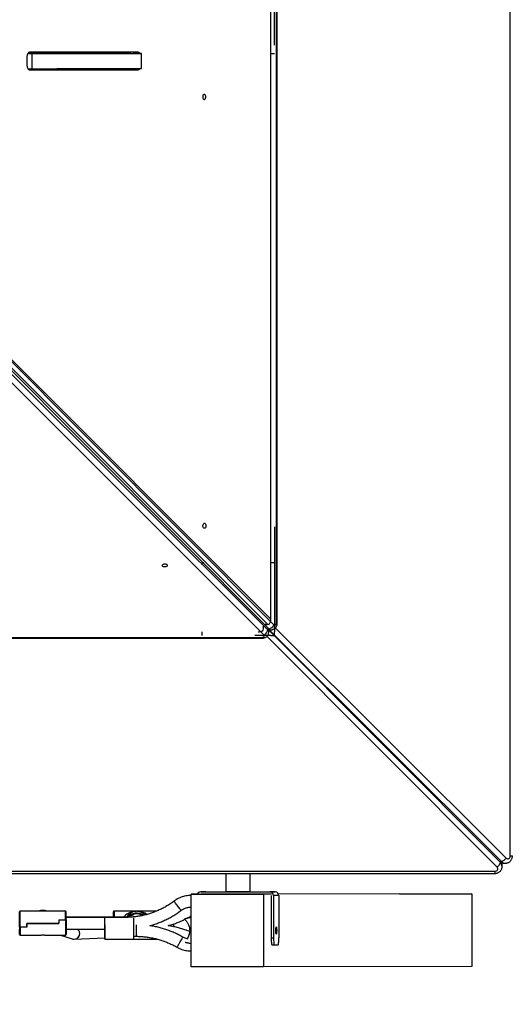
# Model space of a CAD drawing. Header units: millimetres. Extents: x -10881 to 8954, y -8695 to 5624.
# Drawn here: x -4415 to -3737, y -823 to 523 of the extents above; entities that cross this region are included whole.
import ezdxf

# ---------------------------------------------------------------- set-up
doc = ezdxf.new("R2010")
doc.units = ezdxf.units.MM
for name, color, linetype in [('DIKOM_ОБЪЕКТ', 7, 'Continuous'), ('DIKOM_РАЗМЕР_ЗОНА', 7, 'Continuous'), ('DIKOM_РАЗМЕР_ОБЪЕКТА', 7, 'Continuous')]:
    doc.layers.add(name, color=color, linetype=linetype)
doc.styles.add('style1', font='arial.ttf', dxfattribs={"width": 0.8})
doc.dimstyles.new('1-50', dxfattribs={"dimtxt": 300, "dimasz": 200, "dimexe": 100, "dimexo": 0, "dimgap": 100, "dimtad": 1, "dimtxsty": 'style1', "dimcen": 200, "dimclrd": 7, "dimclre": 7, "dimclrt": 7, "dimadec": 1, "dimazin": 2, "dimtfac": 1, "dimtmove": 0, "dimatfit": 2, "dimfxl": 0, "dimlwd": 25, "dimlwe": 18, "dimarcsym": 0})

# ---------------------------------------------------------------- blocks, each defined once
blk = doc.blocks.new('*D9')
at = {"layer": 'Defpoints', "color": 0, "transparency": 16777216}
for p in [(-9534, 4149), (-6877.1, 4149), (-2715.7, -5051.1)]:
    blk.add_point(p, dxfattribs=at)
at = {"layer": 'DIKOM_РАЗМЕР_ОБЪЕКТА', "color": 7, "lineweight": 18, "transparency": 16777216}
for p, q in [((-6877.1, 4149), (-9634, 4149)), ((-2715.7, -5051.1), (-9634, -5051.1))]:
    blk.add_line(p, q, dxfattribs=at)
at = {"layer": 'DIKOM_РАЗМЕР_ОБЪЕКТА', "color": 7, "lineweight": 25, "transparency": 16777216}
blk.add_line((-9534, -4851.1), (-9534, 3949), dxfattribs=at)
at = {"layer": 'DIKOM_РАЗМЕР_ОБЪЕКТА', "color": 7, "transparency": 16777216}
for points in [[(-9567.3, 3949), (-9500.7, 3949), (-9534, 4149)], [(-9567.3, -4851.1), (-9500.7, -4851.1), (-9534, -5051.1)]]:
    blk.add_solid(points, dxfattribs=at)
at = {"layer": 'DIKOM_РАЗМЕР_ОБЪЕКТА', "color": 7, "transparency": 16777216, "insert": (-9787.2, -451.1), "char_height": 300, "attachment_point": 5, "rotation": 90, "style": 'style1'}
blk.add_mtext('9200', dxfattribs=at)
blk = doc.blocks.new('*D10')
at = {"layer": 'Defpoints', "color": 0, "transparency": 16777216}
for p in [(-7152.7, 2730.8), (7385.2, 911.3), (7385.2, -7693.8)]:
    blk.add_point(p, dxfattribs=at)
at = {"layer": 'DIKOM_РАЗМЕР_ОБЪЕКТА', "color": 7, "lineweight": 18, "transparency": 16777216}
for p, q in [((-7152.7, 2730.8), (-7152.7, -7793.8)), ((7385.2, 911.3), (7385.2, -7793.8))]:
    blk.add_line(p, q, dxfattribs=at)
at = {"layer": 'DIKOM_РАЗМЕР_ОБЪЕКТА', "color": 7, "lineweight": 25, "transparency": 16777216}
blk.add_line((-6952.7, -7693.8), (7185.2, -7693.8), dxfattribs=at)
at = {"layer": 'DIKOM_РАЗМЕР_ОБЪЕКТА', "color": 7, "transparency": 16777216}
for points in [[(-6952.7, -7660.4), (-6952.7, -7727.1), (-7152.7, -7693.8)], [(7185.2, -7660.4), (7185.2, -7727.1), (7385.2, -7693.8)]]:
    blk.add_solid(points, dxfattribs=at)
at = {"layer": 'DIKOM_РАЗМЕР_ОБЪЕКТА', "color": 7, "transparency": 16777216, "insert": (116.2, -7440.6), "char_height": 300, "attachment_point": 5, "style": 'style1'}
blk.add_mtext('14500', dxfattribs=at)
blk = doc.blocks.new('*D11')
at = {"layer": 'Defpoints', "color": 0, "transparency": 16777216}
for p in [(-7028.4, 5624.1), (-10431.3, -7165.9), (-2784.8, -7165.9)]:
    blk.add_point(p, dxfattribs=at)
at = {"layer": 'DIKOM_РАЗМЕР_ЗОНА', "color": 7, "lineweight": 18, "transparency": 16777216}
for p, q in [((-7028.4, 5624.1), (-10531.3, 5624.1)), ((-2784.8, -7165.9), (-10531.3, -7165.9))]:
    blk.add_line(p, q, dxfattribs=at)
at = {"layer": 'DIKOM_РАЗМЕР_ЗОНА', "color": 7, "lineweight": 25, "transparency": 16777216}
blk.add_line((-10431.3, 5424.1), (-10431.3, -6965.9), dxfattribs=at)
at = {"layer": 'DIKOM_РАЗМЕР_ЗОНА', "color": 7, "transparency": 16777216}
for points in [[(-10464.6, 5424.1), (-10397.9, 5424.1), (-10431.3, 5624.1)], [(-10464.6, -6965.9), (-10397.9, -6965.9), (-10431.3, -7165.9)]]:
    blk.add_solid(points, dxfattribs=at)
at = {"layer": 'DIKOM_РАЗМЕР_ЗОНА', "color": 7, "transparency": 16777216, "insert": (-10684.4, -770.9), "char_height": 300, "attachment_point": 5, "rotation": 90, "style": 'style1'}
blk.add_mtext('12800', dxfattribs=at)
blk = doc.blocks.new('*D12')
at = {"layer": 'Defpoints', "color": 0, "transparency": 16777216}
for p in [(-9113.3, 3014), (8954.2, 2756.5), (8954.2, -8594.5)]:
    blk.add_point(p, dxfattribs=at)
at = {"layer": 'DIKOM_РАЗМЕР_ЗОНА', "color": 7, "lineweight": 18, "transparency": 16777216}
for p, q in [((-9113.3, 3014), (-9113.3, -8694.5)), ((8954.2, 2756.5), (8954.2, -8694.5))]:
    blk.add_line(p, q, dxfattribs=at)
at = {"layer": 'DIKOM_РАЗМЕР_ЗОНА', "color": 7, "lineweight": 25, "transparency": 16777216}
blk.add_line((-8913.3, -8594.5), (8754.2, -8594.5), dxfattribs=at)
at = {"layer": 'DIKOM_РАЗМЕР_ЗОНА', "color": 7, "transparency": 16777216}
for points in [[(-8913.3, -8561.2), (-8913.3, -8627.8), (-9113.3, -8594.5)], [(8754.2, -8561.2), (8754.2, -8627.8), (8954.2, -8594.5)]]:
    blk.add_solid(points, dxfattribs=at)
at = {"layer": 'DIKOM_РАЗМЕР_ЗОНА', "color": 7, "transparency": 16777216, "insert": (-79.6, -8341.3), "char_height": 300, "attachment_point": 5, "style": 'style1'}
blk.add_mtext('18000', dxfattribs=at)

msp = doc.modelspace()

# ---------------------------------------------------------------- linework, layer by layer
at = {"layer": 'DIKOM_ОБЪЕКТ', "color": 7, "linetype": 'Continuous', "lineweight": 15}
for p, q in [((-3740.157, -626.685), (-3740.157, 1679.631)), ((-4069.34, -301.248), (-4069.34, 1353.817)), ((-4061.627, -305.851), (-4061.627, 1358.739)), ((-4060.419, -305.851), (-4060.419, 1358.739)), ((-4064.409, 487.554), (-4064.409, 565.014)), ((-4905.955, 514.585), (-4073.66, -316.143)), ((-4071.933, -314.416), (-4902.82, 517.72)), ((-4896.164, 522.858), (-4065.277, -309.278)), ((-4078.799, -322.8), (-4911.094, 507.929)), ((-4073.367, -308.716), (-4883.762, 501.369)), ((-4872.295, 501.401), (-4069.34, -301.248)), ((-4404.672, 471.878), (-4404.672, 459.878)), ((-4403.449, 476.379), (-4397.67, 476.378)), ((-4261.424, 476.441), (-4403.425, 476.414)), ((-4251.811, 477.907), (-4401.061, 477.879)), ((-4397.67, 455.378), (-4397.67, 476.378)), ((-4247.216, 476.407), (-4258.824, 476.408)), ((-4247.216, 455.407), (-4247.216, 476.407)), ((-4069.34, 476.284), (-4064.409, 476.284)), ((-4403.45, 455.379), (-4397.67, 455.378)), ((-4263.79, 453.909), (-4401.186, 453.882)), ((-4401.061, 453.879), (-4251.811, 453.907)), ((-4263.79, 453.909), (-4251.811, 453.907)), ((-4064.409, -174.633), (-4064.409, -296.568)), ((-4164.409, -223.716), (-4164.409, -226.695)), ((-4161.431, -223.716), (-4164.409, -223.716)), ((-4064.409, -223.716), (-4069.34, -223.716)), ((-4073.367, -308.716), (-4075.381, -308.716)), ((-4064.409, -296.568), (-4064.409, -318.716)), ((-4164.409, -318.785), (-4164.409, -323.716)), ((-4079.409, -314.757), (-4079.409, -312.744)), ((-4073.66, -316.143), (-4073.66, -314.416)), ((-4073.66, -314.416), (-4071.933, -314.416)), ((-4072.279, -316.231), (-3753.78, -635.755)), ((-4072.225, -319.25), (-4072.225, -316.854)), ((-3752.28, -634.255), (-4071.823, -315.789)), ((-4071.223, -315.851), (-4068.827, -315.851)), ((-4064.409, -323.716), (-4064.409, -318.716)), ((-4063.263, -313.405), (-3745.885, -629.714)), ((-5746.815, -326.449), (-4082.225, -326.449)), ((-5746.815, -327.657), (-4082.225, -327.657)), ((-4069.409, -323.716), (-4091.556, -323.716)), ((-4082.225, -326.449), (-4082.225, -327.657)), ((-3758.322, -642.151), (-4074.652, -324.802)), ((-4069.409, -323.716), (-4064.409, -323.716)), ((-3753.78, -634.255), (-3752.28, -634.255)), ((-3753.78, -635.755), (-3753.78, -634.255)), ((-3751.35, -641.413), (-3751.35, -639.913)), ((-3748.124, -636.684), (-3746.624, -636.685)), ((-6067.666, -647.878), (-3761.35, -647.878)), ((-6067.666, -650.877), (-3761.35, -650.877)), ((-4131.363, -650.877), (-4131.363, -676.292)), ((-4097.663, -676.292), (-4097.663, -650.877)), ((-4167.796, -679.295), (-4178.699, -679.308)), ((-4178.699, -679.308), (-4079.445, -679.31)), ((-4178.699, -779.308), (-4178.699, -679.308)), ((-4158.499, -676.287), (-4165.811, -676.295)), ((-4165.811, -676.295), (-4070.527, -676.297)), ((-4070.527, -679.297), (-4165.811, -679.295)), ((-4158.499, -676.287), (-4131.363, -676.287)), ((-4097.663, -676.288), (-4063.215, -676.289)), ((-4068.542, -679.297), (-4079.445, -679.31)), ((-4079.445, -679.31), (-4079.445, -779.31)), ((-4063.215, -676.289), (-4070.527, -676.297)), ((-4068.542, -739.297), (-4068.542, -681.297)), ((-4058.252, -681.289), (-4065.564, -681.297)), ((-4065.564, -681.297), (-4065.564, -739.297)), ((-3892.313, -678.972), (-4058.721, -679.167)), ((-3793.059, -678.974), (-4058.668, -679.286)), ((-4058.252, -681.289), (-4058.252, -739.289)), ((-3892.313, -678.972), (-3793.059, -678.974)), ((-3793.059, -678.974), (-3793.059, -778.974)), ((-4383.347, -702.777), (-4413.829, -702.777)), ((-4351.829, -702.777), (-4382.312, -702.777)), ((-4285.89, -711.018), (-4350.829, -711.018)), ((-4263.219, -711.061), (-4350.829, -711.061)), ((-4263.953, -711.104), (-4350.829, -711.104)), ((-4264.687, -711.148), (-4350.829, -711.148)), ((-4265.421, -711.191), (-4350.829, -711.191)), ((-4272.798, -711.234), (-4350.829, -711.234)), ((-4297.798, -711.277), (-4350.829, -711.277)), ((-4266.765, -711.244), (-4297.798, -711.244)), ((-4257.732, -702.518), (-4284.89, -702.518)), ((-4265.583, -711.2), (-4272.798, -711.2)), ((-4272.798, -711.244), (-4272.798, -711.234)), ((-4258.081, -707.699), (-4266.416, -711.061)), ((-4257.063, -702.865), (-4256.326, -702.907)), ((-4251.455, -702.907), (-4250.717, -702.865)), ((-4226.135, -702.518), (-4250.055, -702.518)), ((-4178.699, -711.532), (-4179.95, -711.714)), ((-4178.699, -711.553), (-4179.95, -711.736)), ((-4414.829, -724.53), (-4414.829, -724.476)), ((-4404.829, -724.577), (-4414.829, -724.577)), ((-4414.829, -724.577), (-4414.829, -724.629)), ((-4404.929, -724.555), (-4413.829, -724.555)), ((-4404.829, -724.654), (-4413.829, -724.654)), ((-4360.829, -719.674), (-4404.929, -719.674)), ((-4404.829, -719.674), (-4360.729, -719.674)), ((-4404.829, -719.674), (-4404.829, -720.928)), ((-4404.829, -720.928), (-4404.829, -724.577)), ((-4404.829, -724.577), (-4404.829, -724.654)), ((-4360.829, -714.657), (-4351.829, -714.657)), ((-4360.829, -719.542), (-4360.829, -718.175)), ((-4360.829, -719.542), (-4360.729, -719.542)), ((-4360.829, -719.578), (-4360.729, -719.578)), ((-4360.729, -714.758), (-4360.729, -714.679)), ((-4360.729, -714.758), (-4351.829, -714.758)), ((-4360.729, -719.542), (-4360.729, -719.578)), ((-4360.729, -719.578), (-4360.729, -719.542)), ((-4360.729, -719.674), (-4360.729, -719.578)), ((-4350.829, -714.679), (-4350.829, -714.58)), ((-4350.829, -714.732), (-4350.829, -714.679)), ((-4413.829, -735.777), (-4386.763, -735.777)), ((-4378.87, -735.777), (-4351.829, -735.777)), ((-4358.761, -735.777), (-4342.377, -740.876)), ((-4350.829, -727.277), (-4297.798, -727.277)), ((-4339.569, -741.24), (-4297.798, -739.403)), ((-4257.797, -737.277), (-4254.346, -737.277)), ((-4068.542, -739.297), (-4065.564, -739.297)), ((-4339.788, -741.247), (-4339.569, -741.24)), ((-4297.798, -741.244), (-4257.797, -741.244)), ((-4257.797, -741.2), (-4232.798, -741.2)), ((-4232.798, -741.157), (-4225.272, -741.157)), ((-4179.95, -746.803), (-4178.699, -746.987)), ((-4179.95, -746.824), (-4178.699, -747.009)), ((-4064.345, -749.296), (-4067.323, -749.296)), ((-4059.471, -749.29), (-4064.345, -749.296)), ((-4079.445, -779.31), (-4178.699, -779.308)), ((-3793.059, -778.974), (-4079.445, -779.31))]:
    msp.add_line(p, q, dxfattribs=at)
at = {"layer": 'DIKOM_ОБЪЕКТ', "color": 7, "linetype": 'Continuous', "lineweight": 15, "flags": 128}
for points in [[(-4401.061, 477.879), (-4401.766, 477.763), (-4402.443, 477.422), (-4403.067, 476.867), (-4403.615, 476.121), (-4404.064, 475.212), (-4404.397, 474.174), (-4404.603, 473.049), (-4404.672, 471.878)], [(-4397.67, 476.378), (-4388.937, 476.379), (-4380.364, 476.38), (-4371.963, 476.38), (-4363.744, 476.381), (-4355.72, 476.382), (-4347.901, 476.383), (-4340.299, 476.383), (-4332.923, 476.384), (-4325.784, 476.385), (-4318.892, 476.386), (-4312.256, 476.387), (-4305.886, 476.388), (-4299.79, 476.389), (-4293.977, 476.39), (-4288.454, 476.392), (-4283.231, 476.393), (-4278.312, 476.394), (-4273.706, 476.395), (-4269.419, 476.396), (-4265.457, 476.398), (-4261.825, 476.399), (-4258.528, 476.4), (-4255.571, 476.402), (-4252.958, 476.403), (-4250.692, 476.404), (-4248.777, 476.406), (-4247.216, 476.407)], [(-4261.402, 476.409), (-4262.265, 476.409), (-4263.24, 476.409), (-4263.951, 476.409), (-4264.333, 476.409), (-4264.348, 476.409), (-4263.998, 476.409), (-4263.313, 476.408), (-4262.357, 476.408), (-4261.219, 476.408), (-4260.004, 476.408), (-4258.824, 476.408), (-4258.824, 476.408)], [(-4404.672, 459.878), (-4404.603, 458.708), (-4404.397, 457.582), (-4404.064, 456.545), (-4403.615, 455.636), (-4403.067, 454.89), (-4402.443, 454.335), (-4401.766, 453.994), (-4401.061, 453.879)], [(-4397.67, 455.378), (-4388.937, 455.379), (-4380.364, 455.38), (-4371.963, 455.38), (-4363.744, 455.381), (-4355.72, 455.382), (-4347.901, 455.383), (-4340.299, 455.383), (-4332.923, 455.384), (-4325.784, 455.385), (-4318.892, 455.386), (-4312.256, 455.387), (-4305.886, 455.388), (-4299.79, 455.389), (-4293.977, 455.39), (-4288.454, 455.392), (-4283.231, 455.393), (-4278.312, 455.394), (-4273.706, 455.395), (-4269.419, 455.396), (-4265.457, 455.398), (-4261.825, 455.399), (-4258.528, 455.4), (-4255.571, 455.402), (-4252.958, 455.403), (-4250.692, 455.404), (-4248.777, 455.406), (-4247.216, 455.407)], [(-4160.936, 419.925), (-4161.62, 419.735), (-4162.23, 419.187), (-4162.7, 418.339), (-4162.978, 417.284), (-4163.035, 416.135), (-4162.865, 415.018), (-4162.486, 414.054), (-4161.939, 413.346), (-4161.283, 412.972), (-4160.589, 412.973), (-4159.934, 413.347), (-4159.386, 414.055), (-4159.007, 415.019), (-4158.837, 416.136), (-4158.894, 417.284), (-4159.173, 418.339), (-4159.642, 419.187), (-4160.252, 419.735), (-4160.936, 419.925)], [(-4160.601, -176.442), (-4161.285, -176.253), (-4161.895, -175.705), (-4162.364, -174.857), (-4162.643, -173.802), (-4162.7, -172.654), (-4162.53, -171.537), (-4162.151, -170.572), (-4161.604, -169.864), (-4160.948, -169.49), (-4160.254, -169.49), (-4159.599, -169.864), (-4159.051, -170.572), (-4158.672, -171.536), (-4158.502, -172.653), (-4158.559, -173.801), (-4158.838, -174.856), (-4159.307, -175.704), (-4159.917, -176.253), (-4160.601, -176.442)], [(-4218.652, -227.494), (-4218.463, -226.81), (-4217.914, -226.2), (-4217.067, -225.731), (-4216.012, -225.452), (-4214.863, -225.395), (-4213.747, -225.565), (-4212.782, -225.944), (-4212.074, -226.491), (-4211.7, -227.147), (-4211.7, -227.84), (-4212.074, -228.496), (-4212.782, -229.043), (-4213.747, -229.422), (-4214.863, -229.592), (-4216.012, -229.535), (-4217.067, -229.257), (-4217.914, -228.787), (-4218.463, -228.177), (-4218.652, -227.494)], [(-4065.277, -309.278), (-4064.695, -309.698), (-4064.068, -309.851), (-4063.438, -309.727), (-4062.85, -309.334), (-4062.344, -308.7), (-4061.955, -307.868), (-4061.71, -306.896), (-4061.627, -305.851)], [(-4060.419, -305.851), (-4060.428, -305.851), (-4060.61, -305.851), (-4061.014, -305.851), (-4061.627, -305.851)], [(-4082.225, -326.449), (-4081.18, -326.366), (-4080.208, -326.121), (-4079.376, -325.732), (-4078.742, -325.226), (-4078.349, -324.638), (-4078.225, -324.008), (-4078.378, -323.381), (-4078.799, -322.8)], [(-4072.225, -316.854), (-4072.35, -315.905), (-4072.414, -315.687)], [(-4072.352, -315.673), (-4072.17, -315.726), (-4071.223, -315.851)], [(-3745.885, -629.714), (-3745.055, -630.327), (-3744.109, -630.646), (-3743.124, -630.644), (-3742.179, -630.322), (-3741.351, -629.706), (-3740.706, -628.846), (-3740.297, -627.811), (-3740.157, -626.685)], [(-3740.157, -626.685), (-3739.201, -626.685), (-3738.397, -626.685), (-3737.776, -626.685), (-3737.362, -626.685), (-3737.17, -626.685), (-3737.157, -626.684)], [(-3761.35, -647.878), (-3760.224, -647.738), (-3759.189, -647.329), (-3758.329, -646.684), (-3757.713, -645.856), (-3757.391, -644.911), (-3757.39, -643.926), (-3757.709, -642.981), (-3758.322, -642.151)], [(-3761.35, -647.878), (-3761.35, -648.834), (-3761.35, -649.638), (-3761.35, -650.259), (-3761.35, -650.673), (-3761.35, -650.864), (-3761.35, -650.877)], [(-4097.663, -676.292), (-4097.842, -676.292), (-4098.377, -676.293), (-4099.256, -676.293), (-4100.46, -676.293), (-4101.963, -676.294), (-4103.734, -676.294), (-4105.735, -676.294), (-4107.923, -676.294), (-4110.251, -676.294), (-4112.67, -676.294), (-4115.128, -676.294), (-4117.573, -676.294), (-4119.953, -676.294), (-4122.217, -676.294), (-4124.317, -676.294), (-4126.208, -676.294), (-4127.85, -676.293), (-4129.207, -676.293), (-4130.251, -676.293), (-4130.96, -676.293), (-4131.318, -676.292), (-4131.363, -676.292)], [(-4192.713, -701.677), (-4192.825, -701.528), (-4193.157, -701.086), (-4193.692, -700.373), (-4194.406, -699.421), (-4195.265, -698.276), (-4196.229, -696.991), (-4197.253, -695.625), (-4198.29, -694.243), (-4199.29, -692.909), (-4200.207, -691.687), (-4200.998, -690.632), (-4201.626, -689.794), (-4202.062, -689.213), (-4202.285, -688.915), (-4202.313, -688.877)], [(-4414.829, -724.53), (-4414.829, -722.27), (-4414.829, -719.942), (-4414.829, -717.599), (-4414.829, -715.294), (-4414.829, -713.081), (-4414.829, -711.009), (-4414.829, -709.126), (-4414.829, -707.476), (-4414.829, -706.095), (-4414.829, -705.016), (-4414.829, -704.264), (-4414.829, -703.854), (-4414.829, -703.798), (-4414.829, -704.096), (-4414.829, -704.741), (-4414.829, -705.718), (-4414.829, -707.006), (-4414.829, -708.575), (-4414.829, -710.388), (-4414.829, -711.234)], [(-4413.829, -724.555), (-4413.829, -722.163), (-4413.829, -719.706), (-4413.829, -717.24), (-4413.829, -714.82), (-4413.829, -712.499), (-4413.829, -710.33), (-4413.829, -708.361), (-4413.829, -706.637), (-4413.829, -705.196), (-4413.829, -704.07), (-4413.829, -703.285), (-4413.829, -702.858), (-4413.829, -702.777)], [(-4351.829, -714.657), (-4351.829, -712.363), (-4351.829, -710.221), (-4351.829, -708.279), (-4351.829, -706.58), (-4351.829, -705.16), (-4351.829, -704.051), (-4351.829, -703.278), (-4351.829, -702.857), (-4351.829, -702.777)], [(-4350.829, -714.632), (-4350.829, -712.4), (-4350.829, -710.335), (-4350.829, -708.484), (-4350.829, -706.893), (-4350.829, -705.601), (-4350.829, -704.637), (-4350.829, -704.026), (-4350.829, -703.782), (-4350.829, -703.777)], [(-4297.798, -741.244), (-4297.797, -741.068), (-4297.797, -740.545), (-4297.797, -739.687), (-4297.797, -738.514), (-4297.797, -737.053), (-4297.797, -735.339), (-4297.797, -733.411), (-4297.797, -731.316), (-4297.797, -729.102), (-4297.797, -726.82), (-4297.797, -724.525), (-4297.797, -722.271), (-4297.797, -720.11), (-4297.797, -718.092), (-4297.797, -716.265), (-4297.797, -714.673), (-4297.797, -713.351), (-4297.797, -712.332), (-4297.797, -711.639), (-4297.798, -711.288), (-4297.798, -711.277)], [(-4285.89, -711.018), (-4285.89, -709.076), (-4285.89, -707.356), (-4285.89, -705.917), (-4285.89, -704.794), (-4285.89, -704.012), (-4285.89, -703.592), (-4285.89, -703.543), (-4285.89, -703.867), (-4285.89, -704.555), (-4285.89, -705.592), (-4285.89, -706.951), (-4285.89, -708.601), (-4285.89, -710.501), (-4285.89, -711.018)], [(-4285.89, -711.018), (-4285.89, -710.629), (-4285.89, -710.527), (-4285.89, -710.797), (-4285.89, -711.018)], [(-4284.89, -702.518), (-4284.89, -702.661), (-4284.89, -703.161), (-4284.89, -704.012), (-4284.89, -705.192), (-4284.89, -706.678), (-4284.89, -708.435), (-4284.89, -710.426), (-4284.89, -711.061)], [(-4257.797, -741.244), (-4257.797, -741.068), (-4257.797, -740.545), (-4257.797, -739.687), (-4257.797, -738.514), (-4257.797, -737.053), (-4257.797, -735.339), (-4257.797, -733.411), (-4257.797, -731.316), (-4257.797, -729.102), (-4257.797, -726.82), (-4257.797, -724.525), (-4257.797, -722.271), (-4257.797, -720.11), (-4257.797, -718.092), (-4257.797, -716.265), (-4257.797, -714.673), (-4257.797, -713.351), (-4257.797, -712.332), (-4257.797, -711.829)], [(-4414.829, -724.629), (-4414.829, -726.814), (-4414.829, -728.818), (-4414.829, -730.593), (-4414.829, -732.095), (-4414.829, -733.289), (-4414.829, -734.145), (-4414.829, -734.644), (-4414.829, -734.773), (-4414.829, -734.529), (-4414.829, -733.917), (-4414.829, -732.954), (-4414.829, -731.661), (-4414.829, -730.07), (-4414.829, -728.22), (-4414.829, -727.234)], [(-4413.829, -724.654), (-4413.829, -726.904), (-4413.829, -728.986), (-4413.829, -730.854), (-4413.829, -732.467), (-4413.829, -733.789), (-4413.829, -734.792), (-4413.829, -735.452), (-4413.829, -735.756), (-4413.829, -735.777)], [(-4404.929, -724.555), (-4404.929, -723.962), (-4404.929, -723.363), (-4404.929, -722.757), (-4404.929, -722.147), (-4404.929, -721.533), (-4404.929, -720.915), (-4404.929, -720.295), (-4404.929, -719.674)], [(-4404.829, -720.928), (-4404.829, -720.758), (-4404.829, -720.586), (-4404.829, -720.415), (-4404.829, -720.243), (-4404.829, -720.071), (-4404.829, -719.899), (-4404.829, -719.726), (-4404.829, -719.554)], [(-4404.829, -724.654), (-4404.829, -724.05), (-4404.829, -723.439), (-4404.829, -722.821), (-4404.829, -722.199), (-4404.829, -721.572), (-4404.829, -720.941), (-4404.829, -720.309), (-4404.829, -719.674)], [(-4360.829, -714.657), (-4360.829, -715.27), (-4360.829, -715.889), (-4360.829, -716.512), (-4360.829, -717.14), (-4360.829, -717.771), (-4360.829, -718.405), (-4360.829, -719.039), (-4360.829, -719.674)], [(-4360.729, -714.758), (-4360.729, -715.359), (-4360.729, -715.966), (-4360.729, -716.577), (-4360.729, -717.192), (-4360.729, -717.81), (-4360.729, -718.431), (-4360.729, -719.052), (-4360.729, -719.674)], [(-4351.829, -714.758), (-4351.829, -717.176), (-4351.829, -719.642), (-4351.829, -722.1), (-4351.829, -724.494), (-4351.829, -726.771), (-4351.829, -728.881), (-4351.829, -730.776), (-4351.829, -732.413), (-4351.829, -733.756), (-4351.829, -734.775), (-4351.829, -735.446), (-4351.829, -735.756), (-4351.829, -735.777)], [(-4350.829, -714.732), (-4350.829, -717.019), (-4350.829, -719.358), (-4350.829, -721.695), (-4350.829, -723.976), (-4350.829, -726.15), (-4350.829, -728.167), (-4350.829, -729.98), (-4350.829, -731.548), (-4350.829, -732.836), (-4350.829, -733.814), (-4350.829, -734.459), (-4350.829, -734.757), (-4350.829, -734.777)], [(-4297.798, -721.277), (-4297.798, -721.465), (-4297.797, -722.017), (-4297.797, -722.909), (-4297.797, -724.099), (-4297.797, -725.531), (-4297.797, -727.138), (-4297.797, -728.845), (-4297.797, -730.573), (-4297.797, -732.239), (-4297.797, -733.768), (-4297.797, -735.086), (-4297.797, -736.133), (-4297.797, -736.859), (-4297.798, -737.231), (-4297.798, -737.23), (-4297.798, -736.858), (-4297.798, -736.132), (-4297.798, -735.084), (-4297.798, -733.766), (-4297.798, -732.237), (-4297.798, -730.57), (-4297.798, -728.843), (-4297.798, -727.234)], [(-4254.346, -721.277), (-4254.346, -721.465), (-4254.346, -722.017), (-4254.346, -722.909), (-4254.346, -724.099), (-4254.346, -725.531), (-4254.346, -727.138), (-4254.346, -728.845), (-4254.346, -730.573), (-4254.346, -732.239), (-4254.346, -733.768), (-4254.346, -735.086), (-4254.346, -736.133), (-4254.346, -736.859), (-4254.346, -737.231), (-4254.346, -737.277)], [(-4232.798, -723.128), (-4232.798, -722.228), (-4232.798, -721.84)], [(-4202.799, -724.026), (-4202.799, -722.184), (-4202.799, -720.155)], [(-4061.908, -724.293), (-4061.744, -724.478), (-4061.591, -725.02), (-4061.463, -725.88), (-4061.367, -726.992), (-4061.311, -728.275), (-4061.3, -729.633), (-4061.334, -730.967), (-4061.41, -732.176), (-4061.523, -733.171), (-4061.665, -733.879), (-4061.825, -734.246), (-4061.991, -734.246), (-4062.151, -733.879), (-4062.292, -733.172), (-4062.406, -732.177), (-4062.482, -730.968), (-4062.516, -729.635), (-4062.505, -728.276), (-4062.449, -726.993), (-4062.353, -725.881), (-4062.225, -725.021), (-4062.072, -724.479), (-4061.908, -724.293)], [(-4297.798, -727.234), (-4297.798, -729.097), (-4297.798, -731.312), (-4297.798, -733.407), (-4297.798, -735.335), (-4297.798, -737.05), (-4297.798, -738.511), (-4297.798, -739.685), (-4297.798, -740.544), (-4297.798, -741.067), (-4297.798, -741.244)], [(-4232.798, -741.2), (-4232.798, -741.025), (-4232.798, -740.502), (-4232.798, -739.644), (-4232.798, -739.544)], [(-4190.489, -738.344), (-4190.582, -738.506), (-4190.858, -738.985), (-4191.303, -739.758), (-4191.896, -740.79), (-4192.61, -742.031), (-4193.412, -743.424), (-4194.264, -744.903), (-4195.125, -746.4), (-4195.957, -747.845), (-4196.72, -749.169), (-4197.377, -750.312), (-4197.9, -751.219), (-4198.262, -751.848), (-4198.448, -752.17), (-4198.471, -752.211)], [(-4067.323, -749.296), (-4067.561, -749.104), (-4067.789, -748.535), (-4068, -747.611), (-4068.185, -746.368), (-4068.336, -744.853), (-4068.449, -743.124), (-4068.518, -741.248), (-4068.542, -739.297)], [(-4065.564, -739.297), (-4065.54, -741.248), (-4065.471, -743.124), (-4065.359, -744.853), (-4065.207, -746.368), (-4065.022, -747.611), (-4064.812, -748.535), (-4064.583, -749.104), (-4064.345, -749.296)], [(-4059.471, -749.29), (-4059.233, -749.098), (-4059.004, -748.528), (-4058.794, -747.604), (-4058.609, -746.36), (-4058.457, -744.845), (-4058.345, -743.116), (-4058.275, -741.24), (-4058.252, -739.289)], [(-4342.377, -740.876), (-4341.602, -741.075), (-4339.884, -741.234)]]:
    msp.add_lwpolyline(points, dxfattribs=at)
at = {"layer": 'DIKOM_ОБЪЕКТ', "color": 7, "linetype": 'Continuous', "lineweight": 15}
for centre, radius, start, end in [((-4264.064, 474.841), 3.09, 30.477818, 82.582511), ((-4252.053, 474.87), 3.047, 30.299499, 85.444875), ((-4264.033, 456.947), 3.048, 274.579338, 329.702597), ((-4252.054, 456.945), 3.047, 274.574053, 329.65055), ((-4072.612, -306.656), 7.79, 275.003429, 340.331616), ((-4081.421, -315.464), 7.791, 289.669945, 354.994606), ((-4076.619, -319.396), 4.397, 2.001563, 47.711889), ((-4068.684, -311.462), 4.391, 222.283109, 268.4235), ((-3754.789, -623.949), 10.607, 283.680005, 327.079663), ((-3764.088, -633.245), 10.61, 302.923385, 346.315369), ((-3748.034, -628.677), 8.007, 224.148566, 269.360883), ((-3759.356, -640.001), 8.007, 0.626523, 45.85735), ((-3759.354, -641.499), 8.004, 0.299604, 45.862049), ((-3746.537, -628.682), 8.003, 224.141422, 269.859664), ((-4165.802, -681.258), 4.962, 90.108926, 156.743245), ((-4070.545, -681.279), 4.982, 359.786655, 89.783691), ((-4063.233, -681.27), 4.982, 359.786655, 89.783691), ((-4382.83, -718.072), 16.504, 67.924886, 112.075114), ((-4253.89, -721.957), 16.518, 55.680057, 138.40884), ((-4253.89, -722.014), 15.52, 59.162257, 128.944328), ((-4340.029, -733.228), 8.008, 271.034772, 48.458136), ((-4339.942, -733.246), 8.003, 272.674564, 48.703693)]:
    msp.add_arc(centre, radius, start, end, dxfattribs=at)
for centre, major_axis, ratio, start_param, end_param in [((-4075.381, -301.248), (0, 7.467), 0.53937887, 2.64709997, 3.14159265), ((-4073.367, -301.248), (0, 7.467), 0.53937887, 3.14159265, 4.71238898), ((-4086.876, -314.757), (7.467, 0), 0.53937887, 4.71238898, 6.28318531), ((-4086.876, -312.744), (7.467, 0), 0.53937887, 0, 0.49449269), ((-4382.829, -719.277), (-11.812, 11.887), 0.96914037, 5.48527428, 5.53670521), ((-4382.829, -719.277), (21.487, -0.963), 0.7665839, 1.60513961, 1.62919458), ((-4382.829, -719.277), (11.811, 11.889), 0.96914018, 0.74635658, 0.79778752), ((-4382.829, -719.277), (21.487, 0.963), 0.76658737, 1.51239705, 1.53645202), ((-4253.89, -719.018), (21.43, 2.267), 0.76263418, 1.63841992, 2.50055031), ((-4253.89, -719.018), (12.008, 12.194), 0.92799248, 0.96318155, 1.80862405), ((-4253.89, -719.018), (-12.009, 12.194), 0.92799291, 5.06273812, 5.31995195), ((-4253.89, -719.018), (21.43, -2.267), 0.76263082, 0.93806617, 1.50317038), ((-4253.89, -719.018), (-12.009, 12.194), 0.92799291, 4.7085811, 5.06273812)]:
    msp.add_ellipse(centre, major_axis=major_axis, ratio=ratio, start_param=start_param, end_param=end_param, dxfattribs=at)
for points, knots in [([(-4068.785, -315.839), (-4068.315, -315.815), (-4067.349, -315.768), (-4065.955, -315.325), (-4064.657, -314.646), (-4063.51, -313.742), (-4062.519, -312.638), (-4061.691, -311.341), (-4061.043, -309.859), (-4060.603, -308.216), (-4060.434, -306.852), (-4060.422, -306.056), (-4060.419, -305.851)], [0, 0, 0, 0, 0.09779075, 0.20099574, 0.3020769, 0.40292777, 0.50552677, 0.6118267, 0.72318281, 0.83941208, 0.95860595, 1, 1, 1, 1]), ([(-4082.225, -327.657), (-4081.853, -327.647), (-4080.869, -327.621), (-4079.273, -327.35), (-4077.577, -326.794), (-4076.074, -326.004), (-4074.815, -325.046), (-4073.783, -323.92), (-4072.986, -322.655), (-4072.469, -321.281), (-4072.217, -320.119), (-4072.253, -319.435), (-4072.263, -319.236)], [0, 0, 0, 0, 0.07468912, 0.197847, 0.32521478, 0.4389417, 0.54834704, 0.65380344, 0.75662582, 0.85796469, 0.95866045, 1, 1, 1, 1]), ([(-4072.262, -316.865), (-4072.242, -316.533), (-4072.219, -316.148), (-4072.311, -315.779), (-4072.324, -315.728)], [0, 0, 0, 0, 0.86295803, 1, 1, 1, 1]), ([(-4072.324, -315.728), (-4071.988, -315.801), (-4071.611, -315.882), (-4071.233, -315.844), (-4071.193, -315.839)], [0, 0, 0, 0, 0.89378872, 1, 1, 1, 1]), ([(-3746.543, -636.647), (-3746.19, -636.647), (-3745.277, -636.646), (-3743.838, -636.29), (-3742.292, -635.641), (-3740.89, -634.712), (-3739.664, -633.547), (-3738.646, -632.172), (-3737.866, -630.623), (-3737.351, -628.94), (-3737.17, -627.603), (-3737.159, -626.848), (-3737.157, -626.684)], [0, 0, 0, 0, 0.07016375, 0.18134298, 0.29181953, 0.40218937, 0.51302479, 0.62480139, 0.7378402, 0.85228444, 0.96812305, 1, 1, 1, 1]), ([(-3761.35, -650.877), (-3760.901, -650.861), (-3759.848, -650.821), (-3758.217, -650.455), (-3756.528, -649.771), (-3754.989, -648.793), (-3753.664, -647.561), (-3752.6, -646.118), (-3751.849, -644.522), (-3751.416, -642.951), (-3751.388, -641.92), (-3751.376, -641.467)], [0, 0, 0, 0, 0.08750161, 0.20543926, 0.32417566, 0.44316307, 0.56180092, 0.67946007, 0.79564957, 0.91014092, 1, 1, 1, 1]), ([(-3752.55, -635.483), (-3752.373, -635.594), (-3751.701, -636.016), (-3750.388, -636.423), (-3749.054, -636.701), (-3748.285, -636.659), (-3748.088, -636.648)], [0, 0, 0, 0, 0.13384544, 0.5065152, 0.87371669, 1, 1, 1, 1]), ([(-3751.38, -640.018), (-3751.369, -639.886), (-3751.314, -639.193), (-3751.539, -637.947), (-3751.937, -636.543), (-3752.384, -635.771), (-3752.55, -635.483)], [0, 0, 0, 0, 0.0840381, 0.43887801, 0.79072838, 1, 1, 1, 1]), ([(-4178.699, -681.322), (-4179.454, -681.305), (-4181.364, -681.261), (-4184.423, -681.551), (-4187.839, -682.144), (-4191.186, -683.06), (-4194.437, -684.272), (-4197.561, -685.78), (-4200.185, -687.338), (-4201.717, -688.446), (-4202.313, -688.877)], [0, 0, 0, 0, 0.08964946, 0.22681048, 0.3639715, 0.50113252, 0.63829354, 0.77545455, 0.91261557, 1, 1, 1, 1]), ([(-4202.313, -688.877), (-4203.124, -689.475), (-4205.531, -691.25), (-4209.672, -694.01), (-4214.783, -697.055), (-4220.052, -699.822), (-4225.459, -702.307), (-4230.991, -704.5), (-4236.631, -706.397), (-4242.364, -707.991), (-4248.174, -709.279), (-4254.044, -710.26), (-4259.957, -710.911), (-4264.228, -711.198), (-4266.523, -711.23), (-4266.834, -711.234)], [0, 0, 0, 0, 0.04357083, 0.12928738, 0.21501141, 0.30073544, 0.38645947, 0.4721835, 0.55790753, 0.64363156, 0.72935559, 0.81507962, 0.90080365, 0.98652768, 1, 1, 1, 1]), ([(-4192.713, -701.677), (-4192.393, -701.445), (-4191.361, -700.698), (-4189.493, -699.614), (-4187.072, -698.561), (-4184.539, -697.801), (-4181.936, -697.374), (-4179.974, -697.218), (-4178.898, -697.304), (-4178.699, -697.32)], [0, 0, 0, 0, 0.07927222, 0.25534958, 0.4315109, 0.60767232, 0.78383373, 0.95999515, 1, 1, 1, 1]), ([(-4413.843, -702.791), (-4413.927, -702.793), (-4414.116, -702.796), (-4414.37, -702.921), (-4414.572, -703.093), (-4414.701, -703.273), (-4414.774, -703.439), (-4414.805, -703.543), (-4414.812, -703.59), (-4414.812, -703.591)], [0, 0, 0, 0, 0.18239509, 0.41300034, 0.60213481, 0.76208067, 0.89467016, 0.99882589, 1, 1, 1, 1]), ([(-4350.86, -703.544), (-4350.867, -703.515), (-4350.897, -703.386), (-4351.012, -703.175), (-4351.24, -702.949), (-4351.519, -702.801), (-4351.724, -702.793), (-4351.813, -702.79)], [0, 0, 0, 0, 0.068076681, 0.302008019, 0.536446428, 0.797011683, 1, 1, 1, 1]), ([(-4284.888, -702.534), (-4284.937, -702.53), (-4285.1, -702.516), (-4285.346, -702.613), (-4285.576, -702.776), (-4285.725, -702.951), (-4285.784, -703.074), (-4285.809, -703.127)], [0, 0, 0, 0, 0.1263929, 0.41757632, 0.65175417, 0.84925088, 1, 1, 1, 1]), ([(-4257.063, -702.865), (-4257.096, -702.856), (-4257.398, -702.774), (-4257.768, -702.643), (-4257.959, -702.531), (-4257.804, -702.529), (-4257.732, -702.528)], [0, 0, 0, 0, 0.04534709, 0.42641501, 0.7317376, 1, 1, 1, 1]), ([(-4257.672, -702.522), (-4257.489, -702.54), (-4257.119, -702.578), (-4256.092, -702.699), (-4255.158, -702.786), (-4254.587, -702.79), (-4254.473, -702.791)], [0, 0, 0, 0, 0.30228312, 0.60985271, 0.92160546, 1, 1, 1, 1]), ([(-4251.455, -702.907), (-4251.842, -702.871), (-4252.611, -702.798), (-4253.974, -702.76), (-4255.274, -702.806), (-4255.984, -702.875), (-4256.326, -702.907)], [0, 0, 0, 0, 0.2603868, 0.51751671, 0.76840578, 1, 1, 1, 1]), ([(-4253.274, -702.793), (-4252.917, -702.779), (-4252.127, -702.748), (-4251.062, -702.627), (-4250.577, -702.57), (-4250.332, -702.542)], [0, 0, 0, 0, 0.28982651, 0.64023991, 1, 1, 1, 1]), ([(-4250.055, -702.529), (-4250.007, -702.526), (-4249.811, -702.513), (-4249.918, -702.597), (-4250.268, -702.739), (-4250.618, -702.837), (-4250.717, -702.865)], [0, 0, 0, 0, 0.12055075, 0.49059704, 0.85561491, 1, 1, 1, 1]), ([(-4235.538, -722.667), (-4235.261, -722.597), (-4232.928, -722.006), (-4228.62, -720.605), (-4222.638, -718.447), (-4216.78, -715.966), (-4211.049, -713.205), (-4205.463, -710.161), (-4200.037, -706.841), (-4195.811, -703.971), (-4193.41, -702.193), (-4192.713, -701.677)], [0, 0, 0, 0, 0.01791014, 0.15045953, 0.28300892, 0.41555831, 0.54810771, 0.6806571, 0.81320649, 0.94575588, 1, 1, 1, 1]), ([(-4179.95, -711.714), (-4180.362, -711.791), (-4181.959, -712.089), (-4183.892, -712.465), (-4185.567, -712.809), (-4186.653, -713.044), (-4187.435, -713.232), (-4187.868, -713.354), (-4187.869, -713.383), (-4187.869, -713.393)], [0, 0, 0, 0, 0.08490959, 0.32911269, 0.46511503, 0.60425857, 0.75748505, 0.91432264, 1, 1, 1, 1]), ([(-4179.95, -711.736), (-4180.362, -711.813), (-4181.959, -712.111), (-4183.892, -712.487), (-4185.567, -712.83), (-4186.653, -713.065), (-4187.435, -713.253), (-4187.868, -713.375), (-4187.869, -713.405), (-4187.869, -713.415)], [0, 0, 0, 0, 0.08490959, 0.32911269, 0.46511503, 0.60425857, 0.75748505, 0.91432264, 1, 1, 1, 1]), ([(-4185.55, -712.829), (-4183.846, -711.94), (-4181.521, -710.728), (-4179.294, -709.346), (-4178.699, -708.977)], [0, 0, 0, 0, 0.73290125, 1, 1, 1, 1]), ([(-4414.829, -724.53), (-4414.829, -724.53), (-4414.828, -724.533), (-4414.772, -724.54), (-4414.578, -724.547), (-4414.326, -724.552), (-4414.069, -724.554), (-4413.913, -724.555), (-4413.829, -724.555)], [0, 0, 0, 0, 0.02608194, 0.25833335, 0.48822047, 0.70923976, 0.8434742, 1, 1, 1, 1]), ([(-4414.829, -724.629), (-4414.822, -724.631), (-4414.805, -724.636), (-4414.668, -724.643), (-4414.455, -724.649), (-4414.193, -724.653), (-4413.962, -724.654), (-4413.841, -724.654), (-4413.829, -724.654)], [0, 0, 0, 0, 0.182617708, 0.414888789, 0.569213146, 0.773912001, 0.9788195, 1, 1, 1, 1]), ([(-4350.829, -714.632), (-4350.837, -714.634), (-4350.854, -714.639), (-4350.991, -714.646), (-4351.204, -714.652), (-4351.466, -714.656), (-4351.697, -714.657), (-4351.818, -714.657), (-4351.829, -714.657)], [0, 0, 0, 0, 0.18261771, 0.41488879, 0.56921315, 0.773912, 0.9788195, 1, 1, 1, 1]), ([(-4350.829, -714.732), (-4350.83, -714.733), (-4350.831, -714.736), (-4350.887, -714.742), (-4351.081, -714.75), (-4351.333, -714.755), (-4351.589, -714.757), (-4351.745, -714.758), (-4351.829, -714.758)], [0, 0, 0, 0, 0.026081937, 0.258333348, 0.48822047, 0.70923976, 0.843474204, 1, 1, 1, 1]), ([(-4190.489, -738.344), (-4191.492, -737.777), (-4194.34, -736.169), (-4199.152, -733.733), (-4204.957, -731.132), (-4210.885, -728.825), (-4216.921, -726.818), (-4223.048, -725.102), (-4229.257, -723.731), (-4233.428, -722.927), (-4235.535, -722.667), (-4235.538, -722.667)], [0, 0, 0, 0, 0.07201681, 0.20454651, 0.33708581, 0.46962511, 0.60216442, 0.73470372, 0.86724303, 0.99978233, 1, 1, 1, 1]), ([(-4210.539, -722.624), (-4210.262, -722.553), (-4207.929, -721.963), (-4203.62, -720.563), (-4197.642, -718.398), (-4192.286, -716.161), (-4188.986, -714.534), (-4187.586, -713.844)], [0, 0, 0, 0, 0.03490481, 0.29322839, 0.55155197, 0.80987556, 1, 1, 1, 1]), ([(-4180.905, -730.777), (-4182.565, -730.112), (-4186.194, -728.66), (-4191.924, -726.779), (-4198.048, -725.057), (-4204.258, -723.689), (-4208.429, -722.884), (-4210.536, -722.624), (-4210.539, -722.624)], [0, 0, 0, 0, 0.17410423, 0.38049343, 0.58688264, 0.79327184, 0.99966105, 1, 1, 1, 1]), ([(-4187.932, -713.452), (-4187.672, -713.726), (-4186.424, -715.039), (-4184.492, -717.707), (-4182.338, -721.557), (-4181.195, -725.153), (-4180.809, -728.21), (-4180.827, -730.641), (-4181.204, -733.18), (-4181.975, -735.83), (-4183.227, -738.56), (-4184.245, -740.408), (-4184.913, -741.285), (-4184.915, -741.287)], [0, 0, 0, 0, 0.03701549, 0.17765118, 0.32133128, 0.46806051, 0.54386216, 0.6225232, 0.70550421, 0.79461341, 0.89192972, 0.99970923, 1, 1, 1, 1]), ([(-4187.932, -713.473), (-4187.672, -713.747), (-4186.424, -715.061), (-4184.492, -717.728), (-4182.338, -721.578), (-4181.195, -725.175), (-4180.809, -728.232), (-4180.827, -730.662), (-4181.202, -733.203), (-4181.983, -735.846), (-4183.194, -738.601), (-4184.315, -740.365), (-4184.903, -741.291)], [0, 0, 0, 0, 0.03704179, 0.17777738, 0.32155956, 0.46839302, 0.54424852, 0.62296544, 0.7060054, 0.7951779, 0.89256334, 1, 1, 1, 1]), ([(-4414.745, -735.159), (-4414.712, -735.232), (-4414.637, -735.399), (-4414.416, -735.604), (-4414.139, -735.754), (-4413.933, -735.762), (-4413.842, -735.765)], [0, 0, 0, 0, 0.20534836, 0.47108038, 0.76642675, 1, 1, 1, 1]), ([(-4386.763, -735.766), (-4386.73, -735.766), (-4386.648, -735.764), (-4386.028, -735.65), (-4385.042, -735.502), (-4383.781, -735.385), (-4382.422, -735.364), (-4381.13, -735.444), (-4380.01, -735.589), (-4379.231, -735.72), (-4378.844, -735.791), (-4378.868, -735.774), (-4378.87, -735.772)], [0, 0, 0, 0, 0.07820261, 0.19054825, 0.30485864, 0.42072373, 0.53437783, 0.64547612, 0.75766329, 0.87284286, 0.98834385, 1, 1, 1, 1]), ([(-4351.818, -735.763), (-4351.733, -735.762), (-4351.543, -735.758), (-4351.289, -735.633), (-4351.087, -735.462), (-4350.959, -735.282), (-4350.888, -735.131), (-4350.867, -735.041), (-4350.859, -735.01)], [0, 0, 0, 0, 0.1900296, 0.42883696, 0.62469852, 0.7903333, 0.92763871, 1, 1, 1, 1]), ([(-4254.346, -737.277), (-4253.339, -737.286), (-4250.348, -737.31), (-4245.38, -737.587), (-4239.463, -738.217), (-4233.588, -739.164), (-4227.772, -740.421), (-4222.031, -741.986), (-4216.38, -743.853), (-4210.837, -746.016), (-4205.418, -748.474), (-4201.318, -750.592), (-4199.033, -751.891), (-4198.471, -752.211)], [0, 0, 0, 0, 0.05168411, 0.15336188, 0.2550485, 0.35673513, 0.45842176, 0.56010838, 0.66179501, 0.76348164, 0.86516827, 0.96685489, 1, 1, 1, 1]), ([(-4184.321, -740.739), (-4184.357, -740.733), (-4185.26, -740.584), (-4186.971, -740.004), (-4188.986, -739.177), (-4190.122, -738.547), (-4190.489, -738.344)], [0, 0, 0, 0, 0.01645555, 0.41352971, 0.81060387, 1, 1, 1, 1]), ([(-4342.377, -740.876), (-4341.893, -741.003), (-4340.976, -741.243), (-4340.02, -741.241), (-4339.569, -741.24)], [0, 0, 0, 0, 0.52751565, 1, 1, 1, 1]), ([(-4198.471, -752.211), (-4197.873, -752.542), (-4196.266, -753.433), (-4193.527, -754.653), (-4190.249, -755.784), (-4186.879, -756.614), (-4183.448, -757.113), (-4180.71, -757.32), (-4179.127, -757.251), (-4178.699, -757.232)], [0, 0, 0, 0, 0.09919439, 0.26688108, 0.43460553, 0.60233, 0.77005447, 0.93777894, 1, 1, 1, 1]), ([(-4187.263, -745.321), (-4187.251, -745.325), (-4187.044, -745.383), (-4186.201, -745.571), (-4184.725, -745.883), (-4182.804, -746.264), (-4181.164, -746.577), (-4180.154, -746.765), (-4179.95, -746.803)], [0, 0, 0, 0, 0.014254183, 0.254054832, 0.502262124, 0.718536532, 0.943260885, 1, 1, 1, 1]), ([(-4187.261, -745.343), (-4187.25, -745.346), (-4187.043, -745.405), (-4186.201, -745.593), (-4184.725, -745.905), (-4182.804, -746.285), (-4181.164, -746.598), (-4180.154, -746.786), (-4179.95, -746.824)], [0, 0, 0, 0, 0.01361248, 0.25356923, 0.5019381, 0.7183533, 0.94322395, 1, 1, 1, 1])]:
    msp.add_open_spline(points, degree=3, knots=knots, dxfattribs=at)

# ---------------------------------------------------------------- dimensions: what is measured, and where the dimension line sits
at = {"layer": 'DIKOM_РАЗМЕР_ЗОНА'}
dim = msp.add_linear_dim(base=(-10431.262, -7165.906), p1=(-7028.448, 5624.134), p2=(-2784.833, -7165.906), angle=90, text='12800', dimstyle='1-50', dxfattribs=at)
dim.commit()
dim.dimension.update_dxf_attribs({"geometry": '*D11', "text_midpoint": (-10431.262, -770.886), "dimtype": 160})
dim = msp.add_linear_dim(base=(8954.2, -8594.513), p1=(-9113.319, 3014.045), p2=(8954.2, 2756.48), text='18000', dimstyle='1-50', dxfattribs=at)
dim.commit()
dim.dimension.update_dxf_attribs({"geometry": '*D12', "text_midpoint": (-79.559, -8594.513), "dimtype": 160})
at = {"layer": 'DIKOM_РАЗМЕР_ОБЪЕКТА'}
dim = msp.add_linear_dim(base=(-9533.989, 4149.001), p1=(-2715.652, -5051.147), p2=(-6877.054, 4149.001), angle=90, text='9200', dimstyle='1-50', dxfattribs=at)
dim.commit()
dim.dimension.update_dxf_attribs({"geometry": '*D9', "text_midpoint": (-9533.989, -451.073), "dimtype": 160})
dim = msp.add_linear_dim(base=(7385.217, -7693.766), p1=(-7152.73, 2730.795), p2=(7385.217, 911.281), text='14500', dimstyle='1-50', dxfattribs=at)
dim.commit()
dim.dimension.update_dxf_attribs({"geometry": '*D10', "text_midpoint": (116.244, -7693.766), "dimtype": 160})

doc.saveas('drawing.dxf')
